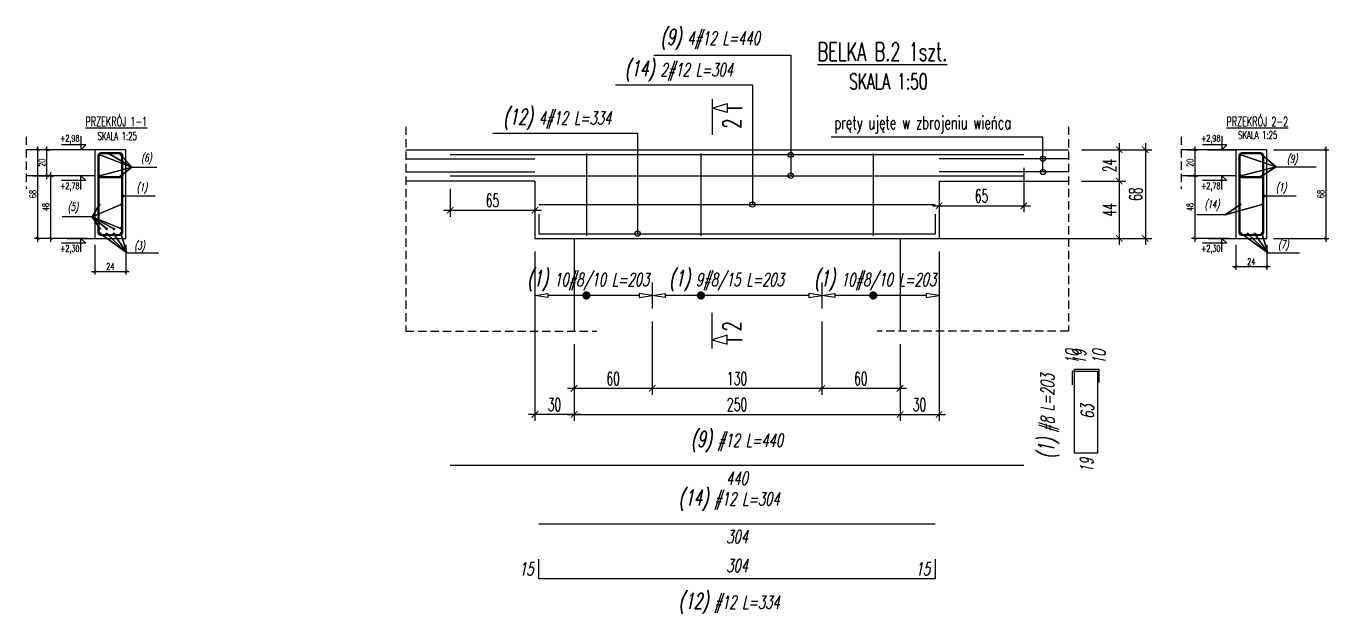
# Model space of a CAD drawing. Header units: millimetres. Extents: x 26458 to 31924, y -55340 to -52939.
# Drawn here: x 28119 to 29118, y -53915 to -53464 of the extents above; entities that cross this region are included whole.
import ezdxf
from ezdxf.enums import TextEntityAlignment as Align

# ---------------------------------------------------------------- set-up
doc = ezdxf.new("R2010")
doc.units = ezdxf.units.MM
doc.linetypes.add('DASHED2', pattern=[9.525, 6.35, -3.175])
doc.layers.get('Defpoints').update_dxf_attribs({"color": 251})
doc.layers.add('__NIEDRUK__', color=54, linetype='Continuous', plot=False)
for name, color, linetype in [('K-HATCHpręt', 105, 'Continuous'), ('K-LINIA', 254, 'Continuous'), ('K-ODNOSNIK', 8, 'Continuous'), ('K-POMOCNICZE', 9, 'DASHED2'), ('K-SCIANY', 2, 'Continuous'), ('K-TEXT 2.4mm', 71, 'Continuous'), ('K-TEXT 2.8mm', 101, 'Continuous'), ('K-TEXT 2mm', 254, 'Continuous'), ('K-WYMIARY', 1, 'Continuous'), ('K-ZBROJ_06', 101, 'Continuous'), ('K-ZBROJ_12', 161, 'Continuous'), ('N-35-PLYTY', 101, 'Continuous'), ('ZBROJA_NIEZLICZAC', 255, 'Continuous'), ('ZBROJA_PRET', 161, 'Continuous'), ('ZBROJA_RZUTPR', 141, 'Continuous'), ('ZBROJA_RZUTPR1', 255, 'Continuous'), ('ZBROJA_ZASIEG', 253, 'Continuous'), ('ZBROJA_ZLICZAC', 125, 'Continuous')]:
    doc.layers.add(name, color=color, linetype=linetype)
doc.styles.add('STYL_ZBROJA', font='romanszb.shx', dxfattribs={"width": 0.65, "oblique": 12})
doc.styles.add('text 2.4mm', font='romans.shx', dxfattribs={"width": 0.65})
doc.styles.add('text 2.8mm', font='romans.shx', dxfattribs={"width": 0.65})
doc.styles.add('text 2mm', font='romans.shx', dxfattribs={"width": 0.65})
doc.styles.add('WYM1', font='romanszb.shx', dxfattribs={"width": 0.6})
doc.dimstyles.new('CM100', dxfattribs={"dimscale": 5, "dimtxt": 2, "dimasz": 1, "dimexe": 1, "dimexo": 2, "dimgap": 0.5, "dimtad": 1, "dimrnd": 0.5, "dimdsep": 46, "dimtxsty": 'WYM1', "dimblk": 'OBLIQUE', "dimcen": 0, "dimdle": 1, "dimclrd": 253, "dimclre": 251, "dimclrt": 30, "dimadec": 0, "dimazin": 0, "dimtfac": 1, "dimtix": 1, "dimtmove": 0, "dimatfit": 0, "dimfxl": 1, "dimtfillclr": 256, "dimtolj": 1, "dimarcsym": 0})

# ---------------------------------------------------------------- blocks, each defined once
blk = doc.blocks.new('A$C392df230')
h = blk.add_hatch()
h.set_pattern_fill('ANGLE', color=256, scale=0.025)
h.set_pattern_definition([(360, (-2880.4701, 5517.13781), (-5e-64, 0.174625), [0.127, -0.047625]), (90, (-2880.4701, 5517.13781), (-0.174625, 1e-17), [0.127, -0.047625])])
h.paths.add_polyline_path([(0.5, 0, 1), (-0.5, 0, 1)])
blk.add_circle((0, 0), 0.5)
blk = doc.blocks.new('_ArchTick')
at = {"color": 0, "linetype": 'ByBlock', "const_width": 0.15}
blk.add_lwpolyline([(-0.5, -0.5), (0.5, 0.5)], dxfattribs=at)
blk = doc.blocks.new('*D85')
at = {"layer": 'Defpoints', "color": 0, "transparency": 16777216}
for p in [(28538.85, -53697.78), (28788.85, -53697.78), (28788.85, -53761.62)]:
    blk.add_point(p, dxfattribs=at)
at = {"layer": 'K-WYMIARY', "color": 251, "lineweight": -2, "transparency": 16777216}
for p, q in [((28538.85, -53707.78), (28538.85, -53766.62)), ((28788.85, -53707.78), (28788.85, -53766.62))]:
    blk.add_line(p, q, dxfattribs=at)
at = {"layer": 'K-WYMIARY', "color": 253, "lineweight": -2, "transparency": 16777216}
blk.add_line((28533.85, -53761.62), (28793.85, -53761.62), dxfattribs=at)
at = {"layer": 'K-WYMIARY', "color": 253, "lineweight": -2, "transparency": 16777216, "xscale": 5, "yscale": 5, "zscale": 5, "rotation": 180}
blk.add_blockref('_ArchTick', (28538.85, -53761.62), dxfattribs=at)
at = {"layer": 'K-WYMIARY', "color": 253, "lineweight": -2, "transparency": 16777216, "xscale": 5, "yscale": 5, "zscale": 5}
blk.add_blockref('_ArchTick', (28788.85, -53761.62), dxfattribs=at)
at = {"layer": 'K-WYMIARY', "color": 30, "transparency": 16777216, "insert": (28663.85, -53754.12), "char_height": 10, "attachment_point": 5, "style": 'WYM1'}
blk.add_mtext('\\A1;250', dxfattribs=at)
blk = doc.blocks.new('*D86')
at = {"layer": 'Defpoints', "color": 0, "transparency": 16777216}
for p in [(28917.95, -53558.71), (28917.95, -53582.71), (28956.99, -53582.71)]:
    blk.add_point(p, dxfattribs=at)
at = {"layer": 'K-WYMIARY', "color": 253, "lineweight": -2, "transparency": 16777216}
blk.add_line((28956.99, -53553.71), (28956.99, -53587.71), dxfattribs=at)
at = {"layer": 'K-WYMIARY', "color": 251, "lineweight": -2, "transparency": 16777216}
for p, q in [((28927.95, -53558.71), (28961.99, -53558.71)), ((28927.95, -53582.71), (28961.99, -53582.71))]:
    blk.add_line(p, q, dxfattribs=at)
at = {"layer": 'K-WYMIARY', "color": 253, "lineweight": -2, "transparency": 16777216, "xscale": 5, "yscale": 5, "zscale": 5}
for p, rotation in [((28956.99, -53558.71), 90), ((28956.99, -53582.71), 270)]:
    blk.add_blockref('_ArchTick', p, dxfattribs=dict(at, rotation=rotation))
at = {"layer": 'K-WYMIARY', "color": 30, "transparency": 16777216, "insert": (28949.49, -53570.71), "char_height": 10, "attachment_point": 5, "rotation": 90, "style": 'WYM1'}
blk.add_mtext('\\A1;24', dxfattribs=at)
blk = doc.blocks.new('*D87')
at = {"layer": 'Defpoints', "color": 0, "transparency": 16777216}
for p in [(28917.95, -53582.71), (28788.85, -53626.71), (28956.99, -53626.71)]:
    blk.add_point(p, dxfattribs=at)
at = {"layer": 'K-WYMIARY', "color": 251, "lineweight": -2, "transparency": 16777216}
for p, q in [((28927.95, -53582.71), (28961.99, -53582.71)), ((28798.85, -53626.71), (28961.99, -53626.71))]:
    blk.add_line(p, q, dxfattribs=at)
at = {"layer": 'K-WYMIARY', "color": 253, "lineweight": -2, "transparency": 16777216}
blk.add_line((28956.99, -53577.71), (28956.99, -53631.71), dxfattribs=at)
at = {"layer": 'K-WYMIARY', "color": 253, "lineweight": -2, "transparency": 16777216, "xscale": 5, "yscale": 5, "zscale": 5}
for p, rotation in [((28956.99, -53582.71), 90), ((28956.99, -53626.71), 270)]:
    blk.add_blockref('_ArchTick', p, dxfattribs=dict(at, rotation=rotation))
at = {"layer": 'K-WYMIARY', "color": 30, "transparency": 16777216, "insert": (28949.49, -53604.71), "char_height": 10, "attachment_point": 5, "rotation": 90, "style": 'WYM1'}
blk.add_mtext('\\A1;44', dxfattribs=at)
blk = doc.blocks.new('*D88')
at = {"layer": 'Defpoints', "color": 0, "transparency": 16777216}
for p in [(28917.95, -53558.71), (28788.85, -53626.71), (28976.99, -53626.71)]:
    blk.add_point(p, dxfattribs=at)
at = {"layer": 'K-WYMIARY', "color": 253, "lineweight": -2, "transparency": 16777216}
blk.add_line((28976.99, -53553.71), (28976.99, -53631.71), dxfattribs=at)
at = {"layer": 'K-WYMIARY', "color": 251, "lineweight": -2, "transparency": 16777216}
for p, q in [((28927.95, -53558.71), (28981.99, -53558.71)), ((28798.85, -53626.71), (28981.99, -53626.71))]:
    blk.add_line(p, q, dxfattribs=at)
at = {"layer": 'K-WYMIARY', "color": 253, "lineweight": -2, "transparency": 16777216, "xscale": 5, "yscale": 5, "zscale": 5}
for p, rotation in [((28976.99, -53558.71), 90), ((28976.99, -53626.71), 270)]:
    blk.add_blockref('_ArchTick', p, dxfattribs=dict(at, rotation=rotation))
at = {"layer": 'K-WYMIARY', "color": 30, "transparency": 16777216, "insert": (28969.49, -53592.71), "char_height": 10, "attachment_point": 5, "rotation": 90, "style": 'WYM1'}
blk.add_mtext('\\A1;68', dxfattribs=at)
blk = doc.blocks.new('*D89')
at = {"layer": 'Defpoints', "color": 0, "transparency": 16777216}
for p in [(28883.85, -53562.65), (28818.85, -53582.71), (28883.85, -53601.68)]:
    blk.add_point(p, dxfattribs=at)
at = {"layer": 'K-WYMIARY', "color": 251, "lineweight": -2, "transparency": 16777216}
for p, q in [((28883.85, -53572.65), (28883.85, -53606.68)), ((28818.85, -53592.71), (28818.85, -53606.68))]:
    blk.add_line(p, q, dxfattribs=at)
at = {"layer": 'K-WYMIARY', "color": 253, "lineweight": -2, "transparency": 16777216}
blk.add_line((28813.85, -53601.68), (28888.85, -53601.68), dxfattribs=at)
at = {"layer": 'K-WYMIARY', "color": 253, "lineweight": -2, "transparency": 16777216, "xscale": 5, "yscale": 5, "zscale": 5, "rotation": 180}
blk.add_blockref('_ArchTick', (28818.85, -53601.68), dxfattribs=at)
at = {"layer": 'K-WYMIARY', "color": 253, "lineweight": -2, "transparency": 16777216, "xscale": 5, "yscale": 5, "zscale": 5}
blk.add_blockref('_ArchTick', (28883.85, -53601.68), dxfattribs=at)
at = {"layer": 'K-WYMIARY', "color": 30, "transparency": 16777216, "insert": (28851.35, -53594.18), "char_height": 10, "attachment_point": 5, "style": 'WYM1'}
blk.add_mtext('\\A1;65', dxfattribs=at)
blk = doc.blocks.new('*D90')
at = {"layer": 'Defpoints', "color": 0, "transparency": 16777216}
for p in [(28443.85, -53578.65), (28508.85, -53582.71), (28508.85, -53605.12)]:
    blk.add_point(p, dxfattribs=at)
at = {"layer": 'K-WYMIARY', "color": 251, "lineweight": -2, "transparency": 16777216}
for p, q in [((28443.85, -53588.65), (28443.85, -53610.12)), ((28508.85, -53592.71), (28508.85, -53610.12))]:
    blk.add_line(p, q, dxfattribs=at)
at = {"layer": 'K-WYMIARY', "color": 253, "lineweight": -2, "transparency": 16777216}
blk.add_line((28438.85, -53605.12), (28513.85, -53605.12), dxfattribs=at)
at = {"layer": 'K-WYMIARY', "color": 253, "lineweight": -2, "transparency": 16777216, "xscale": 5, "yscale": 5, "zscale": 5, "rotation": 180}
blk.add_blockref('_ArchTick', (28443.85, -53605.12), dxfattribs=at)
at = {"layer": 'K-WYMIARY', "color": 253, "lineweight": -2, "transparency": 16777216, "xscale": 5, "yscale": 5, "zscale": 5}
blk.add_blockref('_ArchTick', (28508.85, -53605.12), dxfattribs=at)
at = {"layer": 'K-WYMIARY', "color": 30, "transparency": 16777216, "insert": (28476.35, -53597.62), "char_height": 10, "attachment_point": 5, "style": 'WYM1'}
blk.add_mtext('\\A1;65', dxfattribs=at)
blk = doc.blocks.new('*D91')
at = {"layer": 'Defpoints', "color": 0, "transparency": 16777216}
for p in [(28508.85, -53626.71), (28538.85, -53697.78), (28508.85, -53761.62)]:
    blk.add_point(p, dxfattribs=at)
at = {"layer": 'K-WYMIARY', "color": 251, "lineweight": -2, "transparency": 16777216}
for p, q in [((28508.85, -53636.71), (28508.85, -53766.62)), ((28538.85, -53707.78), (28538.85, -53766.62))]:
    blk.add_line(p, q, dxfattribs=at)
at = {"layer": 'K-WYMIARY', "color": 253, "lineweight": -2, "transparency": 16777216}
blk.add_line((28543.85, -53761.62), (28503.85, -53761.62), dxfattribs=at)
at = {"layer": 'K-WYMIARY', "color": 253, "lineweight": -2, "transparency": 16777216, "xscale": 5, "yscale": 5, "zscale": 5, "rotation": 180}
blk.add_blockref('_ArchTick', (28508.85, -53761.62), dxfattribs=at)
at = {"layer": 'K-WYMIARY', "color": 253, "lineweight": -2, "transparency": 16777216, "xscale": 5, "yscale": 5, "zscale": 5}
blk.add_blockref('_ArchTick', (28538.85, -53761.62), dxfattribs=at)
at = {"layer": 'K-WYMIARY', "color": 30, "transparency": 16777216, "insert": (28523.85, -53754.12), "char_height": 10, "attachment_point": 5, "style": 'WYM1'}
blk.add_mtext('\\A1;30', dxfattribs=at)
blk = doc.blocks.new('*D92')
at = {"layer": 'Defpoints', "color": 0, "transparency": 16777216}
for p in [(28818.85, -53626.71), (28788.85, -53697.78), (28818.85, -53761.62)]:
    blk.add_point(p, dxfattribs=at)
at = {"layer": 'K-WYMIARY', "color": 251, "lineweight": -2, "transparency": 16777216}
for p, q in [((28818.85, -53636.71), (28818.85, -53766.62)), ((28788.85, -53707.78), (28788.85, -53766.62))]:
    blk.add_line(p, q, dxfattribs=at)
at = {"layer": 'K-WYMIARY', "color": 253, "lineweight": -2, "transparency": 16777216}
blk.add_line((28783.85, -53761.62), (28823.85, -53761.62), dxfattribs=at)
at = {"layer": 'K-WYMIARY', "color": 253, "lineweight": -2, "transparency": 16777216, "xscale": 5, "yscale": 5, "zscale": 5, "rotation": 180}
blk.add_blockref('_ArchTick', (28788.85, -53761.62), dxfattribs=at)
at = {"layer": 'K-WYMIARY', "color": 253, "lineweight": -2, "transparency": 16777216, "xscale": 5, "yscale": 5, "zscale": 5}
blk.add_blockref('_ArchTick', (28818.85, -53761.62), dxfattribs=at)
at = {"layer": 'K-WYMIARY', "color": 30, "transparency": 16777216, "insert": (28803.85, -53754.12), "char_height": 10, "attachment_point": 5, "style": 'WYM1'}
blk.add_mtext('\\A1;30', dxfattribs=at)
blk = doc.blocks.new('*D98')
at = {"layer": 'Defpoints', "color": 0, "transparency": 16777216}
for p in [(29046.27, -53626.71), (29070.27, -53626.71), (29070.27, -53648.36)]:
    blk.add_point(p, dxfattribs=at)
at = {"layer": 'K-WYMIARY', "color": 251, "lineweight": -2, "transparency": 16777216}
for p, q in [((29046.27, -53631.71), (29046.27, -53650.86)), ((29070.27, -53631.71), (29070.27, -53650.86))]:
    blk.add_line(p, q, dxfattribs=at)
at = {"layer": 'K-WYMIARY', "color": 253, "lineweight": -2, "transparency": 16777216}
blk.add_line((29043.77, -53648.36), (29072.77, -53648.36), dxfattribs=at)
at = {"layer": 'K-WYMIARY', "color": 253, "lineweight": -2, "transparency": 16777216, "xscale": 2.5, "yscale": 2.5, "zscale": 2.5, "rotation": 180}
blk.add_blockref('_ArchTick', (29046.27, -53648.36), dxfattribs=at)
at = {"layer": 'K-WYMIARY', "color": 253, "lineweight": -2, "transparency": 16777216, "xscale": 2.5, "yscale": 2.5, "zscale": 2.5}
blk.add_blockref('_ArchTick', (29070.27, -53648.36), dxfattribs=at)
at = {"layer": 'K-WYMIARY', "color": 30, "transparency": 16777216, "insert": (29058.27, -53644.61), "char_height": 5, "attachment_point": 5, "style": 'WYM1'}
blk.add_mtext('\\A1;24', dxfattribs=at)
blk = doc.blocks.new('*D99')
at = {"layer": 'Defpoints', "color": 0, "transparency": 16777216}
for p in [(29004.39, -53558.71), (29004.39, -53578.71), (29015.01, -53578.71)]:
    blk.add_point(p, dxfattribs=at)
at = {"layer": 'K-WYMIARY', "color": 251, "lineweight": -2, "transparency": 16777216}
for p, q in [((29009.39, -53558.71), (29017.51, -53558.71)), ((29009.39, -53578.71), (29017.51, -53578.71))]:
    blk.add_line(p, q, dxfattribs=at)
at = {"layer": 'K-WYMIARY', "color": 253, "lineweight": -2, "transparency": 16777216}
blk.add_line((29015.01, -53556.21), (29015.01, -53581.21), dxfattribs=at)
at = {"layer": 'K-WYMIARY', "color": 253, "lineweight": -2, "transparency": 16777216, "xscale": 2.5, "yscale": 2.5, "zscale": 2.5}
for p, rotation in [((29015.01, -53558.71), 90), ((29015.01, -53578.71), 270)]:
    blk.add_blockref('_ArchTick', p, dxfattribs=dict(at, rotation=rotation))
at = {"layer": 'K-WYMIARY', "color": 30, "transparency": 16777216, "insert": (29011.26, -53568.71), "char_height": 5, "attachment_point": 5, "rotation": 90, "style": 'WYM1'}
blk.add_mtext('\\A1;20', dxfattribs=at)
blk = doc.blocks.new('*D100')
at = {"layer": 'Defpoints', "color": 0, "transparency": 16777216}
for p in [(29004.39, -53578.71), (29015.01, -53626.71), (29046.27, -53626.71)]:
    blk.add_point(p, dxfattribs=at)
at = {"layer": 'K-WYMIARY', "color": 251, "lineweight": -2, "transparency": 16777216}
for p, q in [((29009.39, -53578.71), (29017.51, -53578.71)), ((29041.27, -53626.71), (29012.51, -53626.71))]:
    blk.add_line(p, q, dxfattribs=at)
at = {"layer": 'K-WYMIARY', "color": 253, "lineweight": -2, "transparency": 16777216}
blk.add_line((29015.01, -53576.21), (29015.01, -53629.21), dxfattribs=at)
at = {"layer": 'K-WYMIARY', "color": 253, "lineweight": -2, "transparency": 16777216, "xscale": 2.5, "yscale": 2.5, "zscale": 2.5}
for p, rotation in [((29015.01, -53578.71), 90), ((29015.01, -53626.71), 270)]:
    blk.add_blockref('_ArchTick', p, dxfattribs=dict(at, rotation=rotation))
at = {"layer": 'K-WYMIARY', "color": 30, "transparency": 16777216, "insert": (29011.26, -53602.71), "char_height": 5, "attachment_point": 5, "rotation": 90, "style": 'WYM1'}
blk.add_mtext('\\A1;48', dxfattribs=at)
blk = doc.blocks.new('*D101')
at = {"layer": 'Defpoints', "color": 0, "transparency": 16777216}
for p in [(29070.27, -53558.71), (29070.27, -53626.71), (29115.29, -53626.71)]:
    blk.add_point(p, dxfattribs=at)
at = {"layer": 'K-WYMIARY', "color": 251, "lineweight": -2, "transparency": 16777216}
for p, q in [((29075.27, -53558.71), (29117.79, -53558.71)), ((29075.27, -53626.71), (29117.79, -53626.71))]:
    blk.add_line(p, q, dxfattribs=at)
at = {"layer": 'K-WYMIARY', "color": 253, "lineweight": -2, "transparency": 16777216}
blk.add_line((29115.29, -53556.21), (29115.29, -53629.21), dxfattribs=at)
at = {"layer": 'K-WYMIARY', "color": 253, "lineweight": -2, "transparency": 16777216, "xscale": 2.5, "yscale": 2.5, "zscale": 2.5}
for p, rotation in [((29115.29, -53558.71), 90), ((29115.29, -53626.71), 270)]:
    blk.add_blockref('_ArchTick', p, dxfattribs=dict(at, rotation=rotation))
at = {"layer": 'K-WYMIARY', "color": 30, "transparency": 16777216, "insert": (29111.54, -53592.71), "char_height": 5, "attachment_point": 5, "rotation": 90, "style": 'WYM1'}
blk.add_mtext('\\A1;68', dxfattribs=at)
blk = doc.blocks.new('*D102')
at = {"layer": 'Defpoints', "color": 0, "transparency": 16777216}
for p in [(28171.24, -53626.71), (28195.24, -53626.71), (28195.24, -53651.97)]:
    blk.add_point(p, dxfattribs=at)
at = {"layer": 'K-WYMIARY', "color": 251, "lineweight": -2, "transparency": 16777216}
for p, q in [((28171.24, -53631.71), (28171.24, -53654.47)), ((28195.24, -53631.71), (28195.24, -53654.47))]:
    blk.add_line(p, q, dxfattribs=at)
at = {"layer": 'K-WYMIARY', "color": 253, "lineweight": -2, "transparency": 16777216}
blk.add_line((28168.74, -53651.97), (28197.74, -53651.97), dxfattribs=at)
at = {"layer": 'K-WYMIARY', "color": 253, "lineweight": -2, "transparency": 16777216, "xscale": 2.5, "yscale": 2.5, "zscale": 2.5, "rotation": 180}
blk.add_blockref('_ArchTick', (28171.24, -53651.97), dxfattribs=at)
at = {"layer": 'K-WYMIARY', "color": 253, "lineweight": -2, "transparency": 16777216, "xscale": 2.5, "yscale": 2.5, "zscale": 2.5}
blk.add_blockref('_ArchTick', (28195.24, -53651.97), dxfattribs=at)
at = {"layer": 'K-WYMIARY', "color": 30, "transparency": 16777216, "insert": (28183.24, -53648.22), "char_height": 5, "attachment_point": 5, "style": 'WYM1'}
blk.add_mtext('\\A1;24', dxfattribs=at)
blk = doc.blocks.new('*D103')
at = {"layer": 'Defpoints', "color": 0, "transparency": 16777216}
for p in [(28118.61, -53578.71), (28137.58, -53578.71), (28171.24, -53626.71)]:
    blk.add_point(p, dxfattribs=at)
at = {"layer": 'K-WYMIARY', "color": 251, "lineweight": -2, "transparency": 16777216}
for p, q in [((28123.61, -53578.71), (28140.08, -53578.71)), ((28166.24, -53626.71), (28135.08, -53626.71))]:
    blk.add_line(p, q, dxfattribs=at)
at = {"layer": 'K-WYMIARY', "color": 253, "lineweight": -2, "transparency": 16777216}
blk.add_line((28137.58, -53629.21), (28137.58, -53576.21), dxfattribs=at)
at = {"layer": 'K-WYMIARY', "color": 253, "lineweight": -2, "transparency": 16777216, "xscale": 2.5, "yscale": 2.5, "zscale": 2.5}
for p, rotation in [((28137.58, -53578.71), 90), ((28137.58, -53626.71), 270)]:
    blk.add_blockref('_ArchTick', p, dxfattribs=dict(at, rotation=rotation))
at = {"layer": 'K-WYMIARY', "color": 30, "transparency": 16777216, "insert": (28133.83, -53602.71), "char_height": 5, "attachment_point": 5, "rotation": 90, "style": 'WYM1'}
blk.add_mtext('\\A1;48', dxfattribs=at)
blk = doc.blocks.new('*D104')
at = {"layer": 'Defpoints', "color": 0, "transparency": 16777216}
for p in [(28128.94, -53558.71), (28134.57, -53558.71), (28118.61, -53578.71)]:
    blk.add_point(p, dxfattribs=at)
at = {"layer": 'K-WYMIARY', "color": 251, "lineweight": -2, "transparency": 16777216}
for p, q in [((28133.94, -53558.71), (28137.07, -53558.71)), ((28123.61, -53578.71), (28137.07, -53578.71))]:
    blk.add_line(p, q, dxfattribs=at)
at = {"layer": 'K-WYMIARY', "color": 253, "lineweight": -2, "transparency": 16777216}
blk.add_line((28134.57, -53581.21), (28134.57, -53556.21), dxfattribs=at)
at = {"layer": 'K-WYMIARY', "color": 253, "lineweight": -2, "transparency": 16777216, "xscale": 2.5, "yscale": 2.5, "zscale": 2.5}
for p, rotation in [((28134.57, -53558.71), 90), ((28134.57, -53578.71), 270)]:
    blk.add_blockref('_ArchTick', p, dxfattribs=dict(at, rotation=rotation))
at = {"layer": 'K-WYMIARY', "color": 30, "transparency": 16777216, "insert": (28130.82, -53568.71), "char_height": 5, "attachment_point": 5, "rotation": 90, "style": 'WYM1'}
blk.add_mtext('\\A1;20', dxfattribs=at)
blk = doc.blocks.new('*D105')
at = {"layer": 'Defpoints', "color": 0, "transparency": 16777216}
for p in [(28127.58, -53558.71), (28171.24, -53558.71), (28171.24, -53626.71)]:
    blk.add_point(p, dxfattribs=at)
at = {"layer": 'K-WYMIARY', "color": 251, "lineweight": -2, "transparency": 16777216}
for p, q in [((28166.24, -53558.71), (28125.08, -53558.71)), ((28166.24, -53626.71), (28125.08, -53626.71))]:
    blk.add_line(p, q, dxfattribs=at)
at = {"layer": 'K-WYMIARY', "color": 253, "lineweight": -2, "transparency": 16777216}
blk.add_line((28127.58, -53629.21), (28127.58, -53556.21), dxfattribs=at)
at = {"layer": 'K-WYMIARY', "color": 253, "lineweight": -2, "transparency": 16777216, "xscale": 2.5, "yscale": 2.5, "zscale": 2.5}
for p, rotation in [((28127.58, -53558.71), 90), ((28127.58, -53626.71), 270)]:
    blk.add_blockref('_ArchTick', p, dxfattribs=dict(at, rotation=rotation))
at = {"layer": 'K-WYMIARY', "color": 30, "transparency": 16777216, "insert": (28123.83, -53592.71), "char_height": 5, "attachment_point": 5, "rotation": 90, "style": 'WYM1'}
blk.add_mtext('\\A1;68', dxfattribs=at)
blk = doc.blocks.new('*D125')
at = {"layer": 'Defpoints', "color": 0, "transparency": 16777216}
for p in [(28598.85, -53680.42), (28538.85, -53697.78), (28598.85, -53741.62)]:
    blk.add_point(p, dxfattribs=at)
at = {"layer": 'K-WYMIARY', "color": 251, "lineweight": -2, "transparency": 16777216}
for p, q in [((28598.85, -53690.42), (28598.85, -53746.62)), ((28538.85, -53707.78), (28538.85, -53746.62))]:
    blk.add_line(p, q, dxfattribs=at)
at = {"layer": 'K-WYMIARY', "color": 253, "lineweight": -2, "transparency": 16777216}
blk.add_line((28533.85, -53741.62), (28603.85, -53741.62), dxfattribs=at)
at = {"layer": 'K-WYMIARY', "color": 253, "lineweight": -2, "transparency": 16777216, "xscale": 5, "yscale": 5, "zscale": 5, "rotation": 180}
blk.add_blockref('_ArchTick', (28538.85, -53741.62), dxfattribs=at)
at = {"layer": 'K-WYMIARY', "color": 253, "lineweight": -2, "transparency": 16777216, "xscale": 5, "yscale": 5, "zscale": 5}
blk.add_blockref('_ArchTick', (28598.85, -53741.62), dxfattribs=at)
at = {"layer": 'K-WYMIARY', "color": 30, "transparency": 16777216, "insert": (28568.85, -53734.12), "char_height": 10, "attachment_point": 5, "style": 'WYM1'}
blk.add_mtext('\\A1;60', dxfattribs=at)
blk = doc.blocks.new('*D126')
at = {"layer": 'Defpoints', "color": 0, "transparency": 16777216}
for p in [(28598.85349, -53680.423037), (28728.85349, -53680.423037), (28728.85349, -53741.619761)]:
    blk.add_point(p, dxfattribs=at)
at = {"layer": 'K-WYMIARY', "color": 251, "lineweight": -2, "transparency": 16777216}
for p, q in [((28598.85349, -53690.423037), (28598.85349, -53746.619761)), ((28728.85349, -53690.423037), (28728.85349, -53746.619761))]:
    blk.add_line(p, q, dxfattribs=at)
at = {"layer": 'K-WYMIARY', "color": 253, "lineweight": -2, "transparency": 16777216}
blk.add_line((28593.85349, -53741.619761), (28733.85349, -53741.619761), dxfattribs=at)
at = {"layer": 'K-WYMIARY', "color": 253, "lineweight": -2, "transparency": 16777216, "xscale": 5, "yscale": 5, "zscale": 5, "rotation": 180}
blk.add_blockref('_ArchTick', (28598.85349, -53741.619761), dxfattribs=at)
at = {"layer": 'K-WYMIARY', "color": 253, "lineweight": -2, "transparency": 16777216, "xscale": 5, "yscale": 5, "zscale": 5}
blk.add_blockref('_ArchTick', (28728.85349, -53741.619761), dxfattribs=at)
at = {"layer": 'K-WYMIARY', "color": 30, "transparency": 16777216, "insert": (28663.85349, -53734.119761), "char_height": 10, "attachment_point": 5, "style": 'WYM1'}
blk.add_mtext('\\A1;130', dxfattribs=at)
blk = doc.blocks.new('*D127')
at = {"layer": 'Defpoints', "color": 0, "transparency": 16777216}
for p in [(28728.85, -53680.42), (28788.85, -53697.78), (28788.85, -53741.62)]:
    blk.add_point(p, dxfattribs=at)
at = {"layer": 'K-WYMIARY', "color": 251, "lineweight": -2, "transparency": 16777216}
for p, q in [((28728.85, -53690.42), (28728.85, -53746.62)), ((28788.85, -53707.78), (28788.85, -53746.62))]:
    blk.add_line(p, q, dxfattribs=at)
at = {"layer": 'K-WYMIARY', "color": 253, "lineweight": -2, "transparency": 16777216}
blk.add_line((28723.85, -53741.62), (28793.85, -53741.62), dxfattribs=at)
at = {"layer": 'K-WYMIARY', "color": 253, "lineweight": -2, "transparency": 16777216, "xscale": 5, "yscale": 5, "zscale": 5, "rotation": 180}
blk.add_blockref('_ArchTick', (28728.85, -53741.62), dxfattribs=at)
at = {"layer": 'K-WYMIARY', "color": 253, "lineweight": -2, "transparency": 16777216, "xscale": 5, "yscale": 5, "zscale": 5}
blk.add_blockref('_ArchTick', (28788.85, -53741.62), dxfattribs=at)
at = {"layer": 'K-WYMIARY', "color": 30, "transparency": 16777216, "insert": (28758.85, -53734.12), "char_height": 10, "attachment_point": 5, "style": 'WYM1'}
blk.add_mtext('\\A1;60', dxfattribs=at)

msp = doc.modelspace()

# ---------------------------------------------------------------- linework, layer by layer
at = {"layer": '__NIEDRUK__'}
for points in [[(28175.743, -53623.607), (28190.743, -53623.607, 0.4142136), (28192.143, -53622.207), (28192.143, -53563.207, 0.4142136), (28190.743, -53561.807), (28175.743, -53561.807, 0.4142136), (28174.343, -53563.207), (28174.343, -53622.207, 0.4142136)], [(29050.765, -53623.607), (29065.765, -53623.607, 0.4142136), (29067.165, -53622.207), (29067.165, -53563.207, 0.4142136), (29065.765, -53561.807), (29050.765, -53561.807, 0.4142136), (29049.365, -53563.207), (29049.365, -53622.207, 0.4142136)]]:
    msp.add_lwpolyline(points, format="xyb", close=True, dxfattribs=at)
for points in [[(28192.743, -53578.207, -0.4142136), (28190.743, -53580.207), (28175.743, -53580.207, -0.4142136), (28173.743, -53578.207)], [(28192.143, -53578.207, -0.4142136), (28190.743, -53579.607), (28175.743, -53579.607, -0.4142136), (28174.343, -53578.207)], [(29067.765, -53578.207, -0.4142136), (29065.765, -53580.207), (29050.765, -53580.207, -0.4142136), (29048.765, -53578.207)], [(29067.165, -53578.207, -0.4142136), (29065.765, -53579.607), (29050.765, -53579.607, -0.4142136), (29049.365, -53578.207)]]:
    msp.add_lwpolyline(points, format="xyb", dxfattribs=at)
at = {"layer": 'K-HATCHpręt'}
for points in [[(28409.757, -53565.647), (28508.853, -53565.647)], [(28917.95, -53565.647), (28818.853, -53565.647)], [(28409.757, -53575.767), (28508.853, -53575.767)], [(28917.95, -53575.767), (28818.853, -53575.767)]]:
    msp.add_lwpolyline(points, dxfattribs=at)
at = {"layer": 'K-LINIA'}
for points in [[(28171.243, -53558.707), (28118.606, -53558.707)], [(29046.265, -53558.707), (29004.385, -53558.707)], [(28171.243, -53578.707), (28118.606, -53578.707)], [(29046.265, -53578.707), (29004.385, -53578.707)]]:
    msp.add_lwpolyline(points, dxfattribs=at)
at = {"layer": 'K-ODNOSNIK'}
for points in [[(28599.929, -53486.146), (28705.024, -53486.146), (28705.024, -53578.65)], [(28570.54, -53509.047), (28675.635, -53509.047), (28675.635, -53600.708)], [(28476.51, -53545.923), (28587.605, -53545.923), (28587.605, -53623.107)], [(28898.47, -53575.767), (28898.47, -53549.121), (28736.08, -53549.121)], [(28199.738, -53572.178), (28183.243, -53562.307), (28199.738, -53572.178), (28191.414, -53578.65), (28199.738, -53572.178), (28175.071, -53578.65), (28199.738, -53572.178), (28191.414, -53562.647), (28199.738, -53572.178), (28175.071, -53562.647), (28199.738, -53572.178), (28218.891, -53572.178)], [(29077.328, -53571.87), (29066.436, -53578.65), (29077.328, -53571.87), (29050.094, -53578.65), (29077.328, -53571.87), (29066.436, -53562.647), (29077.328, -53571.87), (29050.094, -53562.647), (29077.328, -53571.87), (29108.033, -53571.87)], [(28217.727, -53594.208), (28192.743, -53594.208)], [(29092.75, -53594.208), (29067.765, -53594.208)], [(28169.21, -53610.146), (28185.966, -53619.365), (28169.21, -53610.146), (28180.519, -53619.365), (28169.21, -53610.146), (28191.414, -53619.025), (28169.21, -53610.146), (28175.071, -53619.025), (28169.21, -53610.146), (28174.843, -53600.708), (28169.21, -53610.146), (28191.643, -53600.708), (28169.21, -53610.146), (28146.362, -53610.146)], [(29038.123, -53608.729), (29049.865, -53600.708), (29038.123, -53608.729), (29066.665, -53600.708), (29038.123, -53608.729), (29016.493, -53608.729)], [(28195.796, -53637.885), (28185.966, -53623.107), (28195.796, -53637.885), (28180.519, -53623.107), (28195.796, -53637.885), (28191.414, -53622.767), (28195.796, -53637.885), (28175.071, -53622.767), (28195.796, -53637.885), (28220.263, -53637.885)], [(29070.819, -53637.885), (29060.989, -53623.107), (29070.819, -53637.885), (29055.542, -53623.107), (29070.819, -53637.885), (29066.436, -53622.767), (29070.819, -53637.885), (29050.094, -53622.767), (29070.819, -53637.885), (29095.286, -53637.885)]]:
    msp.add_lwpolyline(points, dxfattribs=at)
for centre, radius in [((28705.024, -53562.647), 2), ((28898.47, -53565.647), 2), ((28898.47, -53575.767), 2), ((28705.024, -53578.65), 2), ((28192.743, -53594.208), 1), ((29067.765, -53594.208), 1), ((28675.635, -53600.708), 2), ((28587.605, -53623.107), 2)]:
    msp.add_circle(centre, radius, dxfattribs=at)
at = {"layer": 'K-POMOCNICZE'}
for points in [[(28409.757, -53541.071), (28409.757, -53697.785), (28556.287, -53697.785)], [(28917.95, -53541.071), (28917.95, -53697.785), (28771.42, -53697.785)], [(28118.606, -53548.707), (28118.606, -53588.707)], [(29004.385, -53548.707), (29004.385, -53588.707)]]:
    msp.add_lwpolyline(points, dxfattribs=at)
at = {"layer": 'K-SCIANY'}
for p, q in [((28409.757, -53558.707), (28917.95, -53558.707)), ((28508.853, -53582.707), (28409.757, -53582.707)), ((28508.853, -53582.707), (28508.853, -53626.707)), ((28818.853, -53582.707), (28818.853, -53626.707)), ((28818.853, -53582.707), (28917.95, -53582.707)), ((28538.853, -53626.707), (28538.853, -53697.785)), ((28788.853, -53626.707), (28788.853, -53697.785))]:
    msp.add_line(p, q, dxfattribs=at)
for points in [[(28171.243, -53626.707), (28195.243, -53626.707), (28195.243, -53558.707), (28171.243, -53558.707)], [(29046.265, -53626.707), (29070.265, -53626.707), (29070.265, -53558.707), (29046.265, -53558.707)]]:
    msp.add_lwpolyline(points, close=True, dxfattribs=at)
msp.add_lwpolyline([(28508.853, -53626.707), (28818.853, -53626.707)], dxfattribs=at)
at = {"layer": 'K-TEXT 2mm', "lineweight": -2}
for points in [[(28160.714, -53548.294), (28160.714, -53558.707), (28164.383, -53555.038), (28145.706, -53555.038)], [(29035.737, -53548.294), (29035.737, -53558.707), (29039.405, -53555.038), (29020.729, -53555.038)], [(28160.714, -53589.12), (28160.714, -53578.707), (28164.383, -53582.376), (28145.706, -53582.376)], [(29035.737, -53589.12), (29035.737, -53578.707), (29039.405, -53582.376), (29020.729, -53582.376)], [(28160.714, -53637.12), (28160.714, -53626.707), (28164.383, -53630.376), (28145.706, -53630.376)], [(29035.737, -53637.12), (29035.737, -53626.707), (29039.405, -53630.376), (29020.729, -53630.376)]]:
    msp.add_lwpolyline(points, dxfattribs=at)
at = {"layer": 'K-TEXT 2mm'}
for points in [[(29025.208, -53558.707), (29046.265, -53558.707)], [(28150.185, -53626.707), (28171.243, -53626.707)], [(29025.208, -53626.707), (29046.265, -53626.707)]]:
    msp.add_lwpolyline(points, dxfattribs=at)
at = {"layer": 'K-ZBROJ_06'}
for points in [[(28175.743, -53624.207), (28190.743, -53624.207, 0.4142136), (28192.743, -53622.207), (28192.743, -53563.207, 0.4142136), (28190.743, -53561.207), (28175.743, -53561.207, 0.4142136), (28173.743, -53563.207), (28173.743, -53622.207, 0.4142136)], [(29050.765, -53624.207), (29065.765, -53624.207, 0.4142136), (29067.765, -53622.207), (29067.765, -53563.207, 0.4142136), (29065.765, -53561.207), (29050.765, -53561.207, 0.4142136), (29048.765, -53563.207), (29048.765, -53622.207, 0.4142136)]]:
    msp.add_lwpolyline(points, format="xyb", close=True, dxfattribs=at)
at = {"layer": 'K-ZBROJ_12'}
for p, q in [((28883.853, -53562.647), (28443.853, -53562.647)), ((28511.853, -53608.107), (28511.853, -53623.107)), ((28815.853, -53608.107), (28815.853, -53623.107))]:
    msp.add_line(p, q, dxfattribs=at)
at = {"layer": 'N-35-PLYTY', "linetype": 'Continuous', "extrusion": (2.20399e-16, -1.07059e-31, -1), "flags": 128}
for points in [[(-28644.876, -53519.875), (-28644.876, -53526.732), (-28656.305, -53523.304), (-28656.305, -53526.732), (-28667.733, -53526.732), (-28656.305, -53526.732), (-28656.305, -53530.161), (-28644.876, -53526.732), (-28644.876, -53547.304)], [(-28644.876, -53711.207), (-28644.876, -53704.35), (-28656.305, -53707.778), (-28656.305, -53704.35), (-28667.733, -53704.35), (-28656.305, -53704.35), (-28656.305, -53700.921), (-28644.876, -53704.35), (-28644.876, -53683.778)]]:
    msp.add_lwpolyline(points, dxfattribs=at)
at = {"layer": 'ZBROJA_PRET'}
for p, q in [((28548.33, -53561.707), (28548.33, -53624.707)), ((28636.186, -53561.707), (28636.186, -53624.707)), ((28768.33, -53561.707), (28768.33, -53624.707)), ((28443.853, -53578.65), (28883.853, -53578.65)), ((28511.853, -53600.708), (28815.853, -53600.708)), ((28511.853, -53623.107), (28815.853, -53623.107))]:
    msp.add_line(p, q, dxfattribs=at)
at = {"layer": 'ZBROJA_RZUTPR'}
for points in [[(28941.469, -53737.117), (28941.469, -53727.117, 0.4142221), (28941.469, -53727.117), (28922.469, -53727.117, 0.414205), (28922.469, -53727.117), (28922.469, -53790.981, 0.4142136), (28922.469, -53790.981), (28940.606, -53790.981, 0.4142136), (28940.606, -53790.981), (28940.606, -53728.844, 0.4142136), (28940.606, -53728.844), (28920.742, -53728.844, 0.4142136), (28920.742, -53728.844), (28920.742, -53738.844)], [(28815.853, -53872.597), (28815.853, -53887.597, -0.4142136), (28815.853, -53887.597), (28511.853, -53887.597, -0.4142136), (28511.853, -53887.597), (28511.853, -53872.597)]]:
    msp.add_lwpolyline(points, format="xyb", dxfattribs=at)
for points in [[(28443.853, -53800.533), (28883.853, -53800.533)], [(28511.853, -53845.437), (28815.853, -53845.437)]]:
    msp.add_lwpolyline(points, dxfattribs=at)
at = {"layer": 'ZBROJA_ZASIEG'}
for p, q in [((28508.853, -53660.423), (28508.853, -53680.423)), ((28598.853, -53660.423), (28598.853, -53680.423)), ((28598.853, -53660.423), (28598.853, -53680.423)), ((28728.853, -53660.423), (28728.853, -53680.423)), ((28728.853, -53660.423), (28728.853, -53680.423)), ((28818.853, -53660.423), (28818.853, -53680.423))]:
    msp.add_line(p, q, dxfattribs=at)
for points in [[(28588.853, -53670.423), (28588.853, -53671.973), (28598.853, -53670.423), (28588.853, -53668.873), (28588.853, -53670.423), (28518.853, -53670.423), (28518.853, -53671.973), (28508.853, -53670.423), (28518.853, -53668.873), (28518.853, -53670.423)], [(28718.853, -53670.423), (28718.853, -53671.973), (28728.853, -53670.423), (28718.853, -53668.873), (28718.853, -53670.423), (28608.853, -53670.423), (28608.853, -53671.973), (28598.853, -53670.423), (28608.853, -53668.873), (28608.853, -53670.423)], [(28808.853, -53670.423), (28808.853, -53671.973), (28818.853, -53670.423), (28808.853, -53668.873), (28808.853, -53670.423), (28738.853, -53670.423), (28738.853, -53671.973), (28728.853, -53670.423), (28738.853, -53668.873), (28738.853, -53670.423)]]:
    msp.add_lwpolyline(points, dxfattribs=at)
at = {"layer": 'ZBROJA_ZASIEG', "const_width": 3.15}
for points in [[(28546.755, -53670.423, 1), (28549.905, -53670.423, 1)], [(28634.611, -53670.423, 1), (28637.761, -53670.423, 1)], [(28766.755, -53670.423, 1), (28769.905, -53670.423, 1)]]:
    msp.add_lwpolyline(points, format="xyb", close=True, dxfattribs=at)

# ---------------------------------------------------------------- block references
at = {"layer": 'K-ZBROJ_12', "xscale": -1, "rotation": 180}
for p in [(28175.071, -53562.647), (29050.094, -53562.647), (28175.071, -53578.65), (29050.094, -53578.65), (28174.843, -53600.708), (29049.865, -53600.708)]:
    msp.add_blockref('A$C392df230', p, dxfattribs=at)
at = {"layer": 'K-ZBROJ_12', "rotation": 180}
for p in [(28183.243, -53562.307), (28191.414, -53562.647), (29066.436, -53562.647), (28191.414, -53578.65), (29066.436, -53578.65), (28191.643, -53600.708), (29066.665, -53600.708)]:
    msp.add_blockref('A$C392df230', p, dxfattribs=at)
at = {"layer": 'K-ZBROJ_12'}
for p in [(28175.071, -53619.025), (28175.071, -53622.767), (28180.519, -53619.365), (28180.519, -53623.107), (28185.966, -53619.365), (28185.966, -53623.107), (29050.094, -53622.767), (29055.542, -53623.107), (29060.989, -53623.107)]:
    msp.add_blockref('A$C392df230', p, dxfattribs=at)
at = {"layer": 'K-ZBROJ_12', "xscale": -1}
for p in [(28191.414, -53619.025), (28191.414, -53622.767), (29066.436, -53622.767)]:
    msp.add_blockref('A$C392df230', p, dxfattribs=at)

# ---------------------------------------------------------------- texts
at = {"layer": 'K-TEXT 2.4mm', "style": 'text 2.4mm', "width": 0.65}
for s, height, p in [('SKALA 1:50', 12, (28749.846, -53512.361)), ('SKALA 1:25', 6, (28173.519, -53551.267)), ('SKALA 1:25', 6, (29048.102, -53550.476))]:
    msp.add_text(s, height=height, dxfattribs=at).set_placement(p)
at = {"layer": 'K-TEXT 2.8mm', "lineweight": -2, "style": 'text 2.8mm', "width": 0.65}
for s, height, p in [('%%UBELKA B.2 1szt.', 14, (28725.645, -53490.582)), ('%%UPRZEKRÓJ 1-1', 7, (28164.105, -53540.583)), ('%%UPRZEKRÓJ 2-2', 7, (29039.128, -53540.583))]:
    msp.add_text(s, height=height, dxfattribs=at).set_placement(p)
for p in [(28666.872, -53542.592), (28666.872, -53698.001)]:
    msp.add_text('2', height=14, rotation=90, dxfattribs=at).set_placement(p)
at = {"layer": 'K-TEXT 2mm', "style": 'text 2mm', "width": 0.65}
msp.add_text('pręty ujęte w zbrojeniu wieńca', height=10, dxfattribs=at).set_placement((28738.414, -53542.942))
at = {"layer": 'K-TEXT 2mm', "lineweight": -2, "style": 'text 2mm', "width": 0.65}
for s, p in [('+2,98', (28144.698, -53552.491)), ('+2,98', (29019.721, -53552.491)), ('+2,78', (28144.698, -53588.971)), ('+2,78', (29019.721, -53588.971)), ('+2,30', (28144.698, -53636.971)), ('+2,30', (29019.721, -53636.971))]:
    msp.add_text(s, height=5, dxfattribs=at).set_placement(p)
at = {"layer": 'ZBROJA_NIEZLICZAC', "char_height": 20, "style": 'STYL_ZBROJA'}
for s, insert, attachment_point in [('\\H6;\\C71;\\H10;\\C256;\\H6;\\C71;(6)\\H10;\\C256;', (28206.974, -53569.792), 7), ('\\H6;\\C71;\\H10;\\C256;\\H6;\\C71;(9)\\H10;\\C256;', (29085.654, -53570.575), 7), ('\\H6;\\C71;\\H10;\\C256;\\H6;\\C71;(1)\\H10;\\C256;', (28203.57, -53592.414), 7), ('\\H6;\\C71;\\H10;\\C256;\\H6;\\C71;(1)\\H10;\\C256;', (29077.21, -53592.414), 7), ('\\H6;\\C71;\\H10;\\C256;\\H6;\\C71;(5)\\H10;\\C256;', (28150.628, -53607.533), 7), ('\\H6;\\C71;\\H10;\\C256;\\H6;\\C71;(14)\\H10;\\C256;', (29022.516, -53605.569), 7), ('\\H6;\\C71;\\H10;\\C256;\\H6;\\C71;(3)\\H10;\\C256;', (28201.715, -53637.288), 7), ('\\H6;\\C71;\\H10;\\C256;\\H6;\\C71;(7)\\H10;\\C256;', (29078.869, -53636.405), 7), ('\\H12;\\C71;\\H10;\\C256;\\H12;\\C71;(9)\\H10;\\C256; #12 L=440', (28663.853, -53790.533), 8), ('\\H12;\\C71;\\H10;\\C256;\\H12;\\C71;(14)\\H10;\\C256; #12 L=304', (28657.853, -53835.437), 8), ('\\H12;\\C71;\\H10;\\C256;\\H12;\\C71;(12)\\H10;\\C256; #12 L=334', (28657.853, -53914.597), 8)]:
    msp.add_mtext(s, dxfattribs=dict(at, insert=insert, attachment_point=attachment_point))
at = {"layer": 'ZBROJA_NIEZLICZAC', "insert": (28910.947, -53763.066), "char_height": 20, "attachment_point": 8, "rotation": 90, "style": 'STYL_ZBROJA'}
msp.add_mtext('\\H12;\\C71;\\H10;\\C256;\\H12;\\C71;(1)\\H10;\\C256; #8 L=203', dxfattribs=at)
at = {"layer": 'ZBROJA_RZUTPR1', "style": 'STYL_ZBROJA', "oblique": 12, "width": 0.65}
for s, p in [('10', (28920.742, -53723.117)), ('19', (28926.469, -53723.117)), ('10', (28941.469, -53723.117))]:
    msp.add_text(s, height=10, rotation=90, dxfattribs=at).set_placement(p, align=Align.MIDDLE_LEFT)
msp.add_text('63', height=10, rotation=90, dxfattribs=at).set_placement((28932.469, -53759.481), align=Align.MIDDLE)
msp.add_text('19', height=10, rotation=90, dxfattribs=at).set_placement((28931.969, -53794.981), align=Align.MIDDLE_RIGHT)
for s, p in [('440', (28663.853, -53810.533)), ('304', (28663.853, -53855.437)), ('304', (28663.853, -53877.597))]:
    msp.add_text(s, height=10, dxfattribs=at).set_placement(p, align=Align.MIDDLE)
for p in [(28507.853, -53880.097), (28811.853, -53880.097)]:
    msp.add_text('15', height=10, dxfattribs=at).set_placement(p, align=Align.MIDDLE_RIGHT)
at = {"layer": 'ZBROJA_ZLICZAC', "char_height": 20, "attachment_point": 7, "style": 'STYL_ZBROJA'}
for s, insert in [('\\H12;\\C71;\\H10;\\C256;\\H12;\\C71;(9)\\H10;\\C256; 4#12 L=440', (28605.218, -53482.195)), ('\\H12;\\C71;\\H10;\\C256;\\H12;\\C71;(14)\\H10;\\C256; 2#12 L=304', (28577.853, -53506.436)), ('\\H12;\\C71;\\H10;\\C256;\\H12;\\C71;(12)\\H10;\\C256; 4#12 L=334', (28484.532, -53543.459)), ('\\H12;\\C71;\\H10;\\C256;\\H12;\\C71;(1)\\H10;\\C256; 10#8/10 L=203', (28503.069, -53667.272)), ('\\H12;\\C71;\\H10;\\C256;\\H12;\\C71;(1)\\H10;\\C256; 9#8/15 L=203', (28611.836, -53667.272)), ('\\H12;\\C71;\\H10;\\C256;\\H12;\\C71;(1)\\H10;\\C256; 10#8/10 L=203', (28723.069, -53667.272))]:
    msp.add_mtext(s, dxfattribs=dict(at, insert=insert))

# ---------------------------------------------------------------- dimensions: what is measured, and where the dimension line sits
at = {"layer": 'K-WYMIARY'}
for base, p1, p2, override, picture, middle in [((28976.985, -53626.707), (28917.95, -53558.707), (28788.853, -53626.707), {"dimblk": 'ArchTick'}, '*D88', (28969.485, -53592.707)), ((28956.985, -53582.707), (28917.95, -53558.707), (28917.95, -53582.707), {"dimblk": 'ArchTick'}, '*D86', (28949.485, -53570.707)), ((28134.57, -53558.707), (28118.606, -53578.707), (28128.937, -53558.707), {"dimscale": 2.5, "dimblk": 'ArchTick', "dimtmove": 1}, '*D104', (28130.82, -53568.707)), ((28127.582, -53558.707), (28171.243, -53626.707), (28171.243, -53558.707), {"dimscale": 2.5, "dimblk": 'ArchTick'}, '*D105', (28123.832, -53592.707)), ((29015.005, -53578.707), (29004.385, -53558.707), (29004.385, -53578.707), {"dimscale": 2.5, "dimblk": 'ArchTick'}, '*D99', (29011.255, -53568.707)), ((29115.289, -53626.707), (29070.265, -53558.707), (29070.265, -53626.707), {"dimscale": 2.5, "dimblk": 'ArchTick'}, '*D101', (29111.539, -53592.707)), ((28137.582, -53578.707), (28171.243, -53626.707), (28118.606, -53578.707), {"dimscale": 2.5, "dimblk": 'ArchTick'}, '*D103', (28133.832, -53602.707)), ((28956.985, -53626.707), (28917.95, -53582.707), (28788.853, -53626.707), {"dimblk": 'ArchTick', "dimtmove": 1}, '*D87', (28949.485, -53604.707)), ((29015.005, -53626.707), (29004.385, -53578.707), (29046.265, -53626.707), {"dimscale": 2.5, "dimblk": 'ArchTick', "dimtmove": 1}, '*D100', (29011.255, -53602.707))]:
    dim = msp.add_linear_dim(base=base, p1=p1, p2=p2, angle=90, dimstyle='CM100', override=override, dxfattribs=at)
    dim.commit()
    dim.dimension.update_dxf_attribs({"geometry": picture, "text_midpoint": middle})
for base, p1, p2, override, picture, middle in [((28883.853, -53601.682), (28818.853, -53582.707), (28883.853, -53562.647), {"dimblk": 'ArchTick'}, '*D89', (28851.353, -53594.182)), ((28508.853, -53605.124), (28443.853, -53578.65), (28508.853, -53582.707), {"dimblk": 'ArchTick'}, '*D90', (28476.353, -53597.624)), ((28195.243, -53651.973), (28171.243, -53626.707), (28195.243, -53626.707), {"dimscale": 2.5, "dimblk": 'ArchTick'}, '*D102', (28183.243, -53648.223)), ((28508.853, -53761.62), (28538.853, -53697.785), (28508.853, -53626.707), {"dimblk": 'ArchTick', "dimtmove": 1}, '*D91', (28523.853, -53754.12)), ((28818.853, -53761.62), (28788.853, -53697.785), (28818.853, -53626.707), {"dimblk": 'ArchTick', "dimtmove": 1}, '*D92', (28803.853, -53754.12)), ((29070.265, -53648.363), (29046.265, -53626.707), (29070.265, -53626.707), {"dimscale": 2.5, "dimblk": 'ArchTick'}, '*D98', (29058.265, -53644.613)), ((28598.853, -53741.62), (28538.853, -53697.785), (28598.853, -53680.423), {"dimblk": 'ArchTick'}, '*D125', (28568.853, -53734.12)), ((28728.853, -53741.62), (28598.853, -53680.423), (28728.853, -53680.423), {"dimblk": 'ArchTick', "dimtmove": 1}, '*D126', (28663.853, -53734.12)), ((28788.853, -53741.62), (28728.853, -53680.423), (28788.853, -53697.785), {"dimblk": 'ArchTick', "dimtmove": 1}, '*D127', (28758.853, -53734.12)), ((28788.853, -53761.62), (28538.853, -53697.785), (28788.853, -53697.785), {"dimblk": 'ArchTick'}, '*D85', (28663.853, -53754.12))]:
    dim = msp.add_linear_dim(base=base, p1=p1, p2=p2, dimstyle='CM100', override=override, dxfattribs=at)
    dim.commit()
    dim.dimension.update_dxf_attribs({"geometry": picture, "text_midpoint": middle})

doc.saveas('drawing.dxf')
